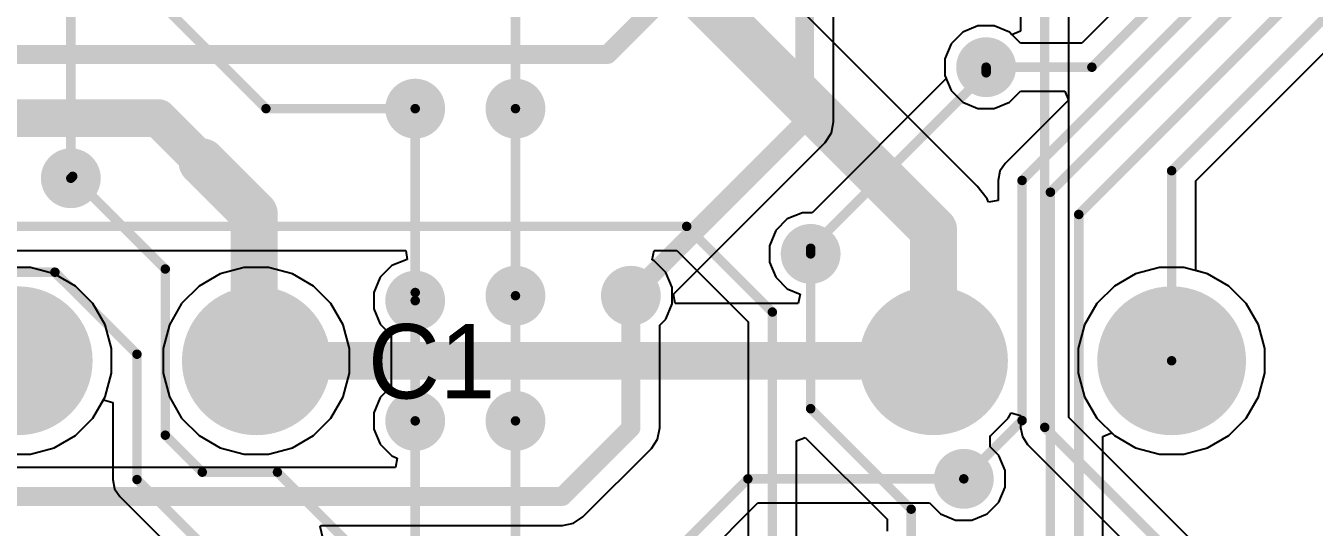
# Model space of a CAD drawing. Header units: millimetres. Extents: x 1 to 134, y -1 to 87.
# Drawn here: x 88.19 to 105.5, y 23.58 to 30.32 of the extents above; entities that cross this region are included whole.
import ezdxf

# ---------------------------------------------------------------- set-up
doc = ezdxf.new("R2010")
doc.units = ezdxf.units.MM
for name, color, linetype in [('BottomLayer', 5, 'Continuous'), ('BottomSolder', 6, 'Continuous'), ('MultiLayer', 9, 'Continuous'), ('PadHoleLayer', 156, 'Continuous'), ('TopLayer', 1, 'Continuous'), ('TopOverlay', 2, 'Continuous'), ('TopSolder', 216, 'Continuous'), ('ViaHoleLayer', 16, 'Continuous')]:
    doc.layers.add(name, color=color, linetype=linetype)

# ---------------------------------------------------------------- blocks, each defined once
blk = doc.blocks.new('1_1376430_8_1')
at = {"layer": 'BottomLayer'}
h = blk.add_hatch(color=5, dxfattribs=at)
edge = h.paths.add_edge_path()
edge.add_arc((20.55, 8.225), 1, 0, 360)
h = blk.add_hatch(color=5, dxfattribs=at)
edge = h.paths.add_edge_path()
edge.add_arc((23.75, 8.225), 1, 0, 360)
h = blk.add_hatch(color=5, dxfattribs=at)
edge = h.paths.add_edge_path()
edge.add_arc((32.85, 8.225), 1, 0, 360)
h = blk.add_hatch(color=5, dxfattribs=at)
edge = h.paths.add_edge_path()
edge.add_arc((36.05, 8.225), 1, 0, 360)
at = {"layer": 'BottomSolder'}
h = blk.add_hatch(color=6, dxfattribs=at)
edge = h.paths.add_edge_path()
edge.add_arc((20.55, 8.225), 1, 0, 360)
h = blk.add_hatch(color=6, dxfattribs=at)
edge = h.paths.add_edge_path()
edge.add_arc((23.75, 8.225), 1, 0, 360)
h = blk.add_hatch(color=6, dxfattribs=at)
edge = h.paths.add_edge_path()
edge.add_arc((32.85, 8.225), 1, 0, 360)
h = blk.add_hatch(color=6, dxfattribs=at)
edge = h.paths.add_edge_path()
edge.add_arc((36.05, 8.225), 1, 0, 360)
at = {"layer": 'MultiLayer'}
h = blk.add_hatch(color=9, dxfattribs=at)
edge = h.paths.add_edge_path()
edge.add_arc((20.55, 8.225), 1, 0, 360)
h = blk.add_hatch(color=9, dxfattribs=at)
edge = h.paths.add_edge_path()
edge.add_arc((23.75, 8.225), 1, 0, 360)
h = blk.add_hatch(color=9, dxfattribs=at)
edge = h.paths.add_edge_path()
edge.add_arc((32.85, 8.225), 1, 0, 360)
h = blk.add_hatch(color=9, dxfattribs=at)
edge = h.paths.add_edge_path()
edge.add_arc((36.05, 8.225), 1, 0, 360)
at = {"layer": 'PadHoleLayer'}
h = blk.add_hatch(color=156, dxfattribs=at)
edge = h.paths.add_edge_path()
edge.add_arc((20.55, 8.225), 0.605, 0, 360)
h = blk.add_hatch(color=156, dxfattribs=at)
edge = h.paths.add_edge_path()
edge.add_arc((23.75, 8.225), 0.605, 0, 360)
h = blk.add_hatch(color=156, dxfattribs=at)
edge = h.paths.add_edge_path()
edge.add_arc((32.85, 8.225), 0.605, 0, 360)
h = blk.add_hatch(color=156, dxfattribs=at)
edge = h.paths.add_edge_path()
edge.add_arc((36.05, 8.225), 0.605, 0, 360)
at = {"layer": 'TopLayer'}
h = blk.add_hatch(color=1, dxfattribs=at)
edge = h.paths.add_edge_path()
edge.add_arc((20.55, 8.225), 1, 0, 360)
h = blk.add_hatch(color=1, dxfattribs=at)
edge = h.paths.add_edge_path()
edge.add_arc((23.75, 8.225), 1, 0, 360)
h = blk.add_hatch(color=1, dxfattribs=at)
edge = h.paths.add_edge_path()
edge.add_arc((32.85, 8.225), 1, 0, 360)
h = blk.add_hatch(color=1, dxfattribs=at)
edge = h.paths.add_edge_path()
edge.add_arc((36.05, 8.225), 1, 0, 360)
at = {"layer": 'TopSolder'}
h = blk.add_hatch(color=216, dxfattribs=at)
edge = h.paths.add_edge_path()
edge.add_arc((20.55, 8.225), 1, 0, 360)
h = blk.add_hatch(color=216, dxfattribs=at)
edge = h.paths.add_edge_path()
edge.add_arc((23.75, 8.225), 1, 0, 360)
h = blk.add_hatch(color=216, dxfattribs=at)
edge = h.paths.add_edge_path()
edge.add_arc((32.85, 8.225), 1, 0, 360)
h = blk.add_hatch(color=216, dxfattribs=at)
edge = h.paths.add_edge_path()
edge.add_arc((36.05, 8.225), 1, 0, 360)
at = {"layer": 'TopOverlay'}
blk.add_text('C1', height=1, dxfattribs=at).set_placement((25.25, 7.718))

msp = doc.modelspace()

# ---------------------------------------------------------------- hatches: boundary and pattern name
at = {"layer": 'BottomLayer'}
h = msp.add_hatch(color=5, dxfattribs=at)
edge = h.paths.add_edge_path()
edge.add_arc((101.092, 29.767), 0.3, 0, 360)
h = msp.add_hatch(color=5, dxfattribs=at)
edge = h.paths.add_edge_path()
edge.add_arc((93.42, 29.21), 0.3, 0, 360)
h = msp.add_hatch(color=5, dxfattribs=at)
edge = h.paths.add_edge_path()
edge.add_arc((94.767, 29.21), 0.3, 0, 360)
h = msp.add_hatch(color=5, dxfattribs=at)
edge = h.paths.add_edge_path()
edge.add_arc((88.792, 28.275), 0.3, 0, 360)
h = msp.add_hatch(color=5, dxfattribs=at)
edge = h.paths.add_edge_path()
edge.add_arc((98.734, 27.258), 0.3, 0, 360)
h = msp.add_hatch(color=5, dxfattribs=at)
edge = h.paths.add_edge_path()
edge.add_arc((93.42, 26.63), 0.3, 0, 360)
h = msp.add_hatch(color=5, dxfattribs=at)
edge = h.paths.add_edge_path()
edge.add_arc((94.767, 26.696), 0.3, 0, 360)
h = msp.add_hatch(color=5, dxfattribs=at)
edge = h.paths.add_edge_path()
edge.add_arc((96.318, 26.696), 0.3, 0, 360)
h = msp.add_hatch(color=5, dxfattribs=at)
edge = h.paths.add_edge_path()
edge.add_arc((93.42, 25.014), 0.3, 0, 360)
h = msp.add_hatch(color=5, dxfattribs=at)
edge = h.paths.add_edge_path()
edge.add_arc((94.767, 25.014), 0.3, 0, 360)
h = msp.add_hatch(color=5, dxfattribs=at)
edge = h.paths.add_edge_path()
edge.add_arc((100.792, 24.235), 0.3, 0, 360)
at = {"layer": 'BottomSolder'}
h = msp.add_hatch(color=6, dxfattribs=at)
edge = h.paths.add_edge_path()
edge.add_arc((101.092, 29.767), 0.402, 0, 360)
h = msp.add_hatch(color=6, dxfattribs=at)
edge = h.paths.add_edge_path()
edge.add_arc((93.42, 29.21), 0.402, 0, 360)
h = msp.add_hatch(color=6, dxfattribs=at)
edge = h.paths.add_edge_path()
edge.add_arc((94.767, 29.21), 0.402, 0, 360)
h = msp.add_hatch(color=6, dxfattribs=at)
edge = h.paths.add_edge_path()
edge.add_arc((88.792, 28.275), 0.402, 0, 360)
h = msp.add_hatch(color=6, dxfattribs=at)
edge = h.paths.add_edge_path()
edge.add_arc((98.734, 27.258), 0.402, 0, 360)
h = msp.add_hatch(color=6, dxfattribs=at)
edge = h.paths.add_edge_path()
edge.add_arc((93.42, 26.63), 0.402, 0, 360)
h = msp.add_hatch(color=6, dxfattribs=at)
edge = h.paths.add_edge_path()
edge.add_arc((94.767, 26.696), 0.402, 0, 360)
h = msp.add_hatch(color=6, dxfattribs=at)
edge = h.paths.add_edge_path()
edge.add_arc((96.318, 26.696), 0.402, 0, 360)
h = msp.add_hatch(color=6, dxfattribs=at)
edge = h.paths.add_edge_path()
edge.add_arc((93.42, 25.014), 0.402, 0, 360)
h = msp.add_hatch(color=6, dxfattribs=at)
edge = h.paths.add_edge_path()
edge.add_arc((94.767, 25.014), 0.402, 0, 360)
h = msp.add_hatch(color=6, dxfattribs=at)
edge = h.paths.add_edge_path()
edge.add_arc((100.792, 24.235), 0.402, 0, 360)
at = {"layer": 'TopLayer'}
h = msp.add_hatch(color=1, dxfattribs=at)
edge = h.paths.add_edge_path()
edge.add_arc((101.092, 29.767), 0.3, 0, 360)
h = msp.add_hatch(color=1, dxfattribs=at)
edge = h.paths.add_edge_path()
edge.add_arc((93.42, 29.21), 0.3, 0, 360)
h = msp.add_hatch(color=1, dxfattribs=at)
edge = h.paths.add_edge_path()
edge.add_arc((94.767, 29.21), 0.3, 0, 360)
h = msp.add_hatch(color=1, dxfattribs=at)
edge = h.paths.add_edge_path()
edge.add_arc((88.792, 28.275), 0.3, 0, 360)
h = msp.add_hatch(color=1, dxfattribs=at)
edge = h.paths.add_edge_path()
edge.add_arc((98.734, 27.258), 0.3, 0, 360)
h = msp.add_hatch(color=1, dxfattribs=at)
edge = h.paths.add_edge_path()
edge.add_arc((93.42, 26.63), 0.3, 0, 360)
h = msp.add_hatch(color=1, dxfattribs=at)
edge = h.paths.add_edge_path()
edge.add_arc((94.767, 26.696), 0.3, 0, 360)
h = msp.add_hatch(color=1, dxfattribs=at)
edge = h.paths.add_edge_path()
edge.add_arc((96.318, 26.696), 0.3, 0, 360)
h = msp.add_hatch(color=1, dxfattribs=at)
edge = h.paths.add_edge_path()
edge.add_arc((93.42, 25.014), 0.3, 0, 360)
h = msp.add_hatch(color=1, dxfattribs=at)
edge = h.paths.add_edge_path()
edge.add_arc((94.767, 25.014), 0.3, 0, 360)
h = msp.add_hatch(color=1, dxfattribs=at)
edge = h.paths.add_edge_path()
edge.add_arc((100.792, 24.235), 0.3, 0, 360)
at = {"layer": 'TopSolder'}
h = msp.add_hatch(color=216, dxfattribs=at)
edge = h.paths.add_edge_path()
edge.add_arc((101.092, 29.767), 0.402, 0, 360)
h = msp.add_hatch(color=216, dxfattribs=at)
edge = h.paths.add_edge_path()
edge.add_arc((93.42, 29.21), 0.402, 0, 360)
h = msp.add_hatch(color=216, dxfattribs=at)
edge = h.paths.add_edge_path()
edge.add_arc((94.767, 29.21), 0.402, 0, 360)
h = msp.add_hatch(color=216, dxfattribs=at)
edge = h.paths.add_edge_path()
edge.add_arc((88.792, 28.275), 0.402, 0, 360)
h = msp.add_hatch(color=216, dxfattribs=at)
edge = h.paths.add_edge_path()
edge.add_arc((98.734, 27.258), 0.402, 0, 360)
h = msp.add_hatch(color=216, dxfattribs=at)
edge = h.paths.add_edge_path()
edge.add_arc((93.42, 26.63), 0.402, 0, 360)
h = msp.add_hatch(color=216, dxfattribs=at)
edge = h.paths.add_edge_path()
edge.add_arc((94.767, 26.696), 0.402, 0, 360)
h = msp.add_hatch(color=216, dxfattribs=at)
edge = h.paths.add_edge_path()
edge.add_arc((96.318, 26.696), 0.402, 0, 360)
h = msp.add_hatch(color=216, dxfattribs=at)
edge = h.paths.add_edge_path()
edge.add_arc((93.42, 25.014), 0.402, 0, 360)
h = msp.add_hatch(color=216, dxfattribs=at)
edge = h.paths.add_edge_path()
edge.add_arc((94.767, 25.014), 0.402, 0, 360)
h = msp.add_hatch(color=216, dxfattribs=at)
edge = h.paths.add_edge_path()
edge.add_arc((100.792, 24.235), 0.402, 0, 360)
at = {"layer": 'ViaHoleLayer'}
h = msp.add_hatch(color=16, dxfattribs=at)
edge = h.paths.add_edge_path()
edge.add_arc((101.092, 29.767), 0.15, 0, 360)
h = msp.add_hatch(color=16, dxfattribs=at)
edge = h.paths.add_edge_path()
edge.add_arc((93.42, 29.21), 0.15, 0, 360)
h = msp.add_hatch(color=16, dxfattribs=at)
edge = h.paths.add_edge_path()
edge.add_arc((94.767, 29.21), 0.15, 0, 360)
h = msp.add_hatch(color=16, dxfattribs=at)
edge = h.paths.add_edge_path()
edge.add_arc((88.792, 28.275), 0.15, 0, 360)
h = msp.add_hatch(color=16, dxfattribs=at)
edge = h.paths.add_edge_path()
edge.add_arc((98.734, 27.258), 0.15, 0, 360)
h = msp.add_hatch(color=16, dxfattribs=at)
edge = h.paths.add_edge_path()
edge.add_arc((94.767, 26.696), 0.15, 0, 360)
h = msp.add_hatch(color=16, dxfattribs=at)
edge = h.paths.add_edge_path()
edge.add_arc((96.318, 26.696), 0.15, 0, 360)
h = msp.add_hatch(color=16, dxfattribs=at)
edge = h.paths.add_edge_path()
edge.add_arc((93.42, 26.63), 0.15, 0, 360)
h = msp.add_hatch(color=16, dxfattribs=at)
edge = h.paths.add_edge_path()
edge.add_arc((93.42, 25.014), 0.15, 0, 360)
h = msp.add_hatch(color=16, dxfattribs=at)
edge = h.paths.add_edge_path()
edge.add_arc((94.767, 25.014), 0.15, 0, 360)
h = msp.add_hatch(color=16, dxfattribs=at)
edge = h.paths.add_edge_path()
edge.add_arc((100.792, 24.235), 0.15, 0, 360)

# ---------------------------------------------------------------- linework, layer by layer
at = {"layer": 'BottomLayer'}
for p, q in [((99.042, 29.032), (99.042, 39.014)), ((101.556, 30.782), (101.556, 30.253)), ((102.203, 25.061), (102.203, 30.782)), ((100.982, 30.321), (100.778, 30.237)), ((101.202, 30.321), (100.982, 30.321)), ((101.406, 30.237), (101.202, 30.321)), ((100.778, 30.237), (100.622, 30.081)), ((101.438, 30.204), (101.406, 30.237)), ((101.556, 30.253), (101.438, 30.204)), ((100.622, 30.081), (100.538, 29.878)), ((100.538, 29.878), (100.538, 29.657)), ((100.556, 29.614), (98.754, 27.812)), ((100.538, 29.657), (100.556, 29.614)), ((99.012, 28.883), (99.042, 29.032)), ((96.889, 26.718), (98.928, 28.757)), ((98.928, 28.757), (99.012, 28.883)), ((98.42, 27.728), (98.264, 27.572)), ((98.624, 27.812), (98.42, 27.728)), ((98.754, 27.812), (98.624, 27.812)), ((98.264, 27.572), (98.18, 27.368)), ((98.18, 27.368), (98.18, 27.148)), ((98.18, 27.148), (98.264, 26.944)), ((103.42, 27.076), (103.101, 26.991)), ((103.75, 27.076), (103.42, 27.076)), ((104.069, 26.991), (103.75, 27.076)), ((98.264, 26.944), (98.42, 26.788)), ((103.101, 26.991), (102.815, 26.825)), ((104.355, 26.825), (104.069, 26.991)), ((96.912, 26.591), (96.889, 26.718)), ((98.42, 26.788), (98.591, 26.718)), ((98.591, 26.718), (98.566, 26.591)), ((102.815, 26.825), (102.581, 26.592)), ((104.588, 26.592), (104.355, 26.825)), ((98.566, 26.591), (96.912, 26.591)), ((102.581, 26.592), (102.416, 26.306)), ((104.753, 26.306), (104.588, 26.592)), ((102.416, 26.306), (102.331, 25.987)), ((104.839, 25.987), (104.753, 26.306)), ((102.331, 25.987), (102.331, 25.657)), ((104.839, 25.657), (104.839, 25.987)), ((102.331, 25.657), (102.416, 25.338)), ((104.753, 25.338), (104.839, 25.657)), ((89.088, 25.052), (89.23, 25.297)), ((89.23, 25.297), (89.357, 25.263)), ((102.416, 25.338), (102.581, 25.052)), ((104.588, 25.052), (104.753, 25.338)), ((89.357, 25.263), (89.357, 24.226)), ((101.388, 25.052), (101.429, 25.122)), ((101.429, 25.122), (101.556, 25.088)), ((88.855, 24.819), (89.088, 25.052)), ((101.155, 24.819), (101.388, 25.052)), ((101.556, 25.088), (101.556, 24.927)), ((103.857, 23.408), (102.203, 25.061)), ((102.581, 25.052), (102.815, 24.819)), ((104.355, 24.819), (104.588, 25.052)), ((88.569, 24.653), (88.855, 24.819)), ((101.145, 24.666), (101.148, 24.815)), ((101.148, 24.815), (101.155, 24.819)), ((101.556, 24.927), (101.58, 24.803)), ((101.58, 24.803), (101.65, 24.698)), ((102.815, 24.819), (103.101, 24.653)), ((104.069, 24.653), (104.355, 24.819)), ((88.25, 24.568), (88.569, 24.653)), ((101.262, 24.549), (101.145, 24.666)), ((101.65, 24.698), (103.399, 22.95)), ((103.101, 24.653), (103.42, 24.568)), ((103.75, 24.568), (104.069, 24.653)), ((87.92, 24.568), (88.25, 24.568)), ((101.346, 24.346), (101.262, 24.549)), ((103.42, 24.568), (103.75, 24.568)), ((101.346, 24.125), (101.346, 24.346)), ((89.357, 24.226), (89.381, 24.102)), ((89.381, 24.102), (89.452, 23.997)), ((101.262, 23.922), (101.346, 24.125)), ((89.452, 23.997), (90.499, 22.95)), ((97.301, 23.188), (98.025, 23.912)), ((98.025, 23.912), (100.332, 23.912)), ((100.332, 23.912), (100.478, 23.766)), ((101.106, 23.766), (101.262, 23.922)), ((100.478, 23.766), (100.682, 23.681)), ((100.902, 23.681), (101.106, 23.766)), ((100.682, 23.681), (100.902, 23.681))]:
    msp.add_line(p, q, dxfattribs=at)
for points, const_width in [([(98.654, 29.032), (98.654, 39.014)], 0.254), ([(96.004, 29.938), (97.82, 31.753)], 0.254), ([(101.879, 24.927), (101.879, 31.242)], 0.127), ([(84.713, 29.938), (96.004, 29.938)], 0.254), ([(101.092, 29.692), (101.092, 29.767)], 0.127), ([(98.734, 27.334), (101.092, 29.692)], 0.127), ([(76.302, 29.083), (89.967, 29.083)], 0.508), ([(89.967, 29.083), (90.558, 28.492)], 0.508), ([(93.42, 26.739), (93.42, 29.21)], 0.127), ([(94.767, 26.696), (94.767, 29.21)], 0.127), ([(96.318, 26.696), (98.654, 29.032)], 0.254), ([(90.558, 28.492), (91.256, 27.794)], 0.635), ([(88.792, 28.275), (88.817, 28.3)], 0.127), ([(88.817, 28.3), (90.061, 27.055)], 0.127), ([(91.256, 25.851), (91.256, 27.794)], 0.635), ([(98.734, 27.258), (98.734, 27.334)], 0.127), ([(87.568, 27.012), (88.578, 27.012)], 0.127), ([(88.578, 27.012), (89.68, 25.91)], 0.127), ([(90.061, 27.055), (90.061, 27.055)], 0.127), ([(90.061, 24.822), (90.061, 27.055)], 0.127), ([(89.68, 24.226), (89.68, 25.91)], 0.127), ([(91.256, 25.851), (91.285, 25.822)], 0.508), ([(91.285, 25.822), (100.385, 25.822)], 0.508), ([(93.42, 22.613), (93.42, 25.014)], 0.127), ([(94.767, 21.969), (94.767, 25.014)], 0.127), ([(101.879, 24.927), (104.485, 22.322)], 0.127), ([(90.061, 24.822), (90.558, 24.325)], 0.127), ([(89.68, 24.226), (91.585, 22.322)], 0.127), ([(90.558, 24.325), (91.568, 24.325)], 0.127), ([(91.568, 24.325), (93.078, 22.816)], 0.127), ([(96.977, 23.322), (97.891, 24.235)], 0.127), ([(97.891, 24.235), (100.792, 24.235)], 0.127)]:
    msp.add_lwpolyline(points, dxfattribs=dict(at, const_width=const_width))
for points, const_width in [([(95.941, 29.938, 1), (96.068, 29.938, 1)], 0.127), ([(95.941, 29.938, 1), (96.068, 29.938, 1)], 0.127), ([(101.06, 29.767, 1), (101.124, 29.767, 1)], 0.0635), ([(101.06, 29.692, 1), (101.124, 29.692, 1)], 0.0635), ([(101.06, 29.692, 1), (101.124, 29.692, 1)], 0.0635), ([(89.84, 29.083, 1), (90.094, 29.083, 1)], 0.254), ([(89.84, 29.083, 1), (90.094, 29.083, 1)], 0.254), ([(93.388, 29.21, 1), (93.452, 29.21, 1)], 0.0635), ([(94.736, 29.21, 1), (94.799, 29.21, 1)], 0.0635), ([(98.59, 29.032, 1), (98.717, 29.032, 1)], 0.127), ([(98.59, 29.032, 1), (98.717, 29.032, 1)], 0.127), ([(90.399, 28.492, 1), (90.717, 28.492, 1)], 0.318), ([(90.431, 28.492, 1), (90.685, 28.492, 1)], 0.254), ([(88.76, 28.275, 1), (88.824, 28.275, 1)], 0.0635), ([(88.785, 28.3, 1), (88.849, 28.3, 1)], 0.0635), ([(88.785, 28.3, 1), (88.849, 28.3, 1)], 0.0635), ([(91.097, 27.794, 1), (91.414, 27.794, 1)], 0.318), ([(91.097, 27.794, 1), (91.414, 27.794, 1)], 0.318), ([(98.702, 27.334, 1), (98.766, 27.334, 1)], 0.0635), ([(98.702, 27.334, 1), (98.766, 27.334, 1)], 0.0635), ([(98.702, 27.258, 1), (98.766, 27.258, 1)], 0.0635), ([(88.546, 27.012, 1), (88.61, 27.012, 1)], 0.0635), ([(88.546, 27.012, 1), (88.61, 27.012, 1)], 0.0635), ([(90.03, 27.055, 1), (90.093, 27.055, 1)], 0.0635), ([(90.03, 27.055, 1), (90.093, 27.055, 1)], 0.0635), ([(90.03, 27.055, 1), (90.093, 27.055, 1)], 0.0635), ([(90.03, 27.055, 1), (90.093, 27.055, 1)], 0.0635), ([(93.388, 26.739, 1), (93.452, 26.739, 1)], 0.0635), ([(94.736, 26.696, 1), (94.799, 26.696, 1)], 0.0635), ([(96.255, 26.696, 1), (96.382, 26.696, 1)], 0.127), ([(91.097, 25.851, 1), (91.414, 25.851, 1)], 0.318), ([(89.649, 25.91, 1), (89.712, 25.91, 1)], 0.0635), ([(89.649, 25.91, 1), (89.712, 25.91, 1)], 0.0635), ([(91.129, 25.851, 1), (91.383, 25.851, 1)], 0.254), ([(91.158, 25.822, 1), (91.412, 25.822, 1)], 0.254), ([(91.158, 25.822, 1), (91.412, 25.822, 1)], 0.254), ([(100.258, 25.822, 1), (100.512, 25.822, 1)], 0.254), ([(93.388, 25.014, 1), (93.452, 25.014, 1)], 0.0635), ([(94.736, 25.014, 1), (94.799, 25.014, 1)], 0.0635), ([(101.848, 24.927, 1), (101.911, 24.927, 1)], 0.0635), ([(101.848, 24.927, 1), (101.911, 24.927, 1)], 0.0635), ([(90.03, 24.822, 1), (90.093, 24.822, 1)], 0.0635), ([(90.03, 24.822, 1), (90.093, 24.822, 1)], 0.0635), ([(89.649, 24.226, 1), (89.712, 24.226, 1)], 0.0635), ([(89.649, 24.226, 1), (89.712, 24.226, 1)], 0.0635), ([(90.526, 24.325, 1), (90.59, 24.325, 1)], 0.0635), ([(90.526, 24.325, 1), (90.59, 24.325, 1)], 0.0635), ([(91.537, 24.325, 1), (91.6, 24.325, 1)], 0.0635), ([(91.537, 24.325, 1), (91.6, 24.325, 1)], 0.0635), ([(97.859, 24.235, 1), (97.922, 24.235, 1)], 0.0635), ([(97.859, 24.235, 1), (97.922, 24.235, 1)], 0.0635), ([(100.76, 24.235, 1), (100.824, 24.235, 1)], 0.0635)]:
    msp.add_lwpolyline(points, format="xyb", close=True, dxfattribs=dict(at, const_width=const_width))
at = {"layer": 'TopLayer'}
for p, q in [((103.908, 28.241), (111.04, 35.372)), ((100.973, 28.169), (97.779, 31.364)), ((103.089, 30.801), (102.379, 30.091)), ((100.982, 30.321), (100.778, 30.237)), ((101.202, 30.321), (100.982, 30.321)), ((101.406, 30.237), (101.202, 30.321)), ((100.778, 30.237), (100.622, 30.081)), ((101.552, 30.091), (101.406, 30.237)), ((100.622, 30.081), (100.538, 29.878)), ((102.379, 30.091), (101.552, 30.091)), ((100.538, 29.878), (100.538, 29.657)), ((100.538, 29.657), (100.622, 29.454)), ((100.622, 29.454), (100.778, 29.298)), ((101.406, 29.298), (101.552, 29.444)), ((101.552, 29.444), (102.15, 29.444)), ((102.15, 29.444), (102.199, 29.326)), ((100.778, 29.298), (100.982, 29.213)), ((101.202, 29.213), (101.406, 29.298)), ((102.199, 29.326), (101.346, 28.474)), ((100.982, 29.213), (101.202, 29.213)), ((101.346, 28.474), (101.276, 28.369)), ((101.276, 28.369), (101.252, 28.245)), ((101.252, 28.245), (101.252, 27.977)), ((103.908, 27.033), (103.908, 28.241)), ((101.106, 27.997), (100.973, 28.169)), ((101.125, 27.952), (101.106, 27.997)), ((101.252, 27.977), (101.125, 27.952)), ((82.836, 27.305), (93.295, 27.305)), ((93.31, 27.184), (93.106, 27.1)), ((93.295, 27.305), (93.31, 27.184)), ((96.604, 27.178), (96.629, 27.305)), ((96.629, 27.305), (96.934, 27.305)), ((96.934, 27.305), (97.896, 26.343)), ((88.25, 27.076), (87.92, 27.076)), ((88.569, 26.991), (88.25, 27.076)), ((91.12, 27.076), (90.801, 26.991)), ((91.45, 27.076), (91.12, 27.076)), ((91.769, 26.991), (91.45, 27.076)), ((93.106, 27.1), (92.95, 26.944)), ((96.632, 27.166), (96.604, 27.178)), ((96.788, 27.01), (96.632, 27.166)), ((104.069, 26.991), (103.908, 27.033)), ((88.855, 26.825), (88.569, 26.991)), ((90.801, 26.991), (90.515, 26.825)), ((92.055, 26.825), (91.769, 26.991)), ((92.95, 26.944), (92.866, 26.74)), ((96.872, 26.807), (96.788, 27.01)), ((104.355, 26.825), (104.069, 26.991)), ((89.088, 26.592), (88.855, 26.825)), ((90.515, 26.825), (90.281, 26.592)), ((92.288, 26.592), (92.055, 26.825)), ((92.866, 26.74), (92.866, 26.52)), ((96.872, 26.586), (96.872, 26.807)), ((104.588, 26.592), (104.355, 26.825)), ((89.253, 26.306), (89.088, 26.592)), ((90.281, 26.592), (90.116, 26.306)), ((92.453, 26.306), (92.288, 26.592)), ((92.866, 26.52), (92.95, 26.316)), ((96.788, 26.383), (96.872, 26.586)), ((104.753, 26.306), (104.588, 26.592)), ((96.707, 26.301), (96.788, 26.383)), ((97.896, 26.343), (97.896, 14.379)), ((89.339, 25.987), (89.253, 26.306)), ((90.116, 26.306), (90.031, 25.987)), ((92.539, 25.987), (92.453, 26.306)), ((92.95, 26.316), (93.096, 26.17)), ((93.096, 26.17), (93.096, 25.474)), ((96.707, 24.919), (96.707, 26.301)), ((104.839, 25.987), (104.753, 26.306)), ((89.339, 25.657), (89.339, 25.987)), ((90.031, 25.987), (90.031, 25.657)), ((92.539, 25.657), (92.539, 25.987)), ((104.839, 25.657), (104.839, 25.987)), ((89.253, 25.338), (89.339, 25.657)), ((90.031, 25.657), (90.116, 25.338)), ((92.453, 25.338), (92.539, 25.657)), ((104.753, 25.338), (104.839, 25.657)), ((93.096, 25.474), (92.95, 25.328)), ((89.088, 25.052), (89.253, 25.338)), ((90.116, 25.338), (90.281, 25.052)), ((92.288, 25.052), (92.453, 25.338)), ((92.95, 25.328), (92.866, 25.124)), ((104.588, 25.052), (104.753, 25.338)), ((92.866, 25.124), (92.866, 24.904)), ((88.855, 24.819), (89.088, 25.052)), ((90.281, 25.052), (90.515, 24.819)), ((92.055, 24.819), (92.288, 25.052)), ((104.355, 24.819), (104.588, 25.052)), ((88.569, 24.653), (88.855, 24.819)), ((90.515, 24.819), (90.801, 24.653)), ((91.769, 24.653), (92.055, 24.819)), ((92.866, 24.904), (92.95, 24.7)), ((96.593, 24.644), (96.677, 24.77)), ((96.677, 24.77), (96.707, 24.919)), ((98.543, 24.745), (98.66, 24.793)), ((98.66, 24.793), (99.761, 23.693)), ((102.661, 24.806), (102.778, 24.855)), ((102.661, 22.019), (102.661, 24.806)), ((102.778, 24.855), (102.815, 24.819)), ((102.815, 24.819), (103.101, 24.653)), ((104.069, 24.653), (104.355, 24.819)), ((88.25, 24.568), (88.569, 24.653)), ((90.801, 24.653), (91.12, 24.568)), ((91.45, 24.568), (91.769, 24.653)), ((92.95, 24.7), (93.106, 24.544)), ((95.673, 23.724), (96.593, 24.644)), ((98.543, 14.514), (98.543, 24.745)), ((103.101, 24.653), (103.42, 24.568)), ((103.75, 24.568), (104.069, 24.653)), ((87.92, 24.568), (88.25, 24.568)), ((91.12, 24.568), (91.45, 24.568)), ((93.106, 24.544), (93.179, 24.514)), ((93.179, 24.514), (93.153, 24.387)), ((103.42, 24.568), (103.75, 24.568)), ((93.153, 24.387), (81.687, 24.387)), ((95.547, 23.64), (95.673, 23.724)), ((92.141, 23.594), (92.151, 23.61)), ((92.183, 23.425), (92.141, 23.594)), ((92.151, 23.61), (95.398, 23.61)), ((95.398, 23.61), (95.547, 23.64)), ((99.761, 23.693), (99.761, 23.533))]:
    msp.add_line(p, q, dxfattribs=at)
for points, const_width in [([(103.585, 28.375), (111.053, 35.843)], 0.127), ([(102.337, 27.788), (110.189, 35.64)], 0.127), ([(101.956, 28.087), (108.919, 35.05)], 0.127), ([(101.575, 28.245), (107.954, 34.624)], 0.127), ([(102.513, 29.767), (107.116, 34.37)], 0.127), ([(88.792, 28.275), (88.792, 32.569)], 0.127), ([(94.767, 29.21), (94.767, 32.309)], 0.127), ([(96.946, 31.019), (100.385, 27.58)], 0.635), ([(89.967, 30.658), (91.415, 29.21)], 0.127), ([(101.092, 29.767), (102.513, 29.767)], 0.127), ([(91.415, 29.21), (93.42, 29.21)], 0.127), ([(103.585, 25.822), (103.585, 28.375)], 0.127), ([(101.575, 25.019), (101.575, 28.245)], 0.127), ([(101.956, 22.51), (101.956, 28.087)], 0.127), ([(100.385, 25.822), (100.385, 27.58)], 0.635), ([(102.337, 20.874), (102.337, 27.788)], 0.127), ([(82.836, 27.628), (97.068, 27.628)], 0.127), ([(97.068, 27.628), (98.219, 26.477)], 0.127), ([(98.734, 25.178), (98.734, 27.258)], 0.127), ([(93.42, 25.014), (93.42, 26.63)], 0.127), ([(94.767, 25.014), (94.767, 26.696)], 0.127), ([(96.318, 24.919), (96.318, 26.696)], 0.254), ([(98.219, 14.379), (98.219, 26.477)], 0.127), ([(98.734, 25.178), (100.085, 23.827)], 0.127), ([(95.398, 23.999), (96.318, 24.919)], 0.254), ([(100.792, 24.235), (101.575, 25.019)], 0.127), ([(81.292, 23.999), (95.398, 23.999)], 0.254), ([(100.085, 22.322), (100.085, 23.827)], 0.127)]:
    msp.add_lwpolyline(points, dxfattribs=dict(at, const_width=const_width))
for points, const_width in [([(101.06, 29.767, 1), (101.124, 29.767, 1)], 0.0635), ([(102.481, 29.767, 1), (102.545, 29.767, 1)], 0.0635), ([(102.481, 29.767, 1), (102.545, 29.767, 1)], 0.0635), ([(91.383, 29.21, 1), (91.446, 29.21, 1)], 0.0635), ([(91.383, 29.21, 1), (91.446, 29.21, 1)], 0.0635), ([(93.388, 29.21, 1), (93.452, 29.21, 1)], 0.0635), ([(94.736, 29.21, 1), (94.799, 29.21, 1)], 0.0635), ([(103.553, 28.375, 1), (103.616, 28.375, 1)], 0.0635), ([(103.553, 28.375, 1), (103.616, 28.375, 1)], 0.0635), ([(88.76, 28.275, 1), (88.824, 28.275, 1)], 0.0635), ([(101.543, 28.245, 1), (101.607, 28.245, 1)], 0.0635), ([(101.543, 28.245, 1), (101.607, 28.245, 1)], 0.0635), ([(101.924, 28.087, 1), (101.988, 28.087, 1)], 0.0635), ([(101.924, 28.087, 1), (101.988, 28.087, 1)], 0.0635), ([(100.226, 27.58, 1), (100.543, 27.58, 1)], 0.318), ([(100.226, 27.58, 1), (100.543, 27.58, 1)], 0.318), ([(102.305, 27.788, 1), (102.369, 27.788, 1)], 0.0635), ([(102.305, 27.788, 1), (102.369, 27.788, 1)], 0.0635), ([(97.036, 27.628, 1), (97.1, 27.628, 1)], 0.0635), ([(97.036, 27.628, 1), (97.1, 27.628, 1)], 0.0635), ([(98.702, 27.258, 1), (98.766, 27.258, 1)], 0.0635), ([(93.388, 26.63, 1), (93.452, 26.63, 1)], 0.0635), ([(94.736, 26.696, 1), (94.799, 26.696, 1)], 0.0635), ([(96.255, 26.696, 1), (96.382, 26.696, 1)], 0.127), ([(98.188, 26.477, 1), (98.251, 26.477, 1)], 0.0635), ([(98.188, 26.477, 1), (98.251, 26.477, 1)], 0.0635), ([(100.226, 25.822, 1), (100.543, 25.822, 1)], 0.318), ([(103.553, 25.822, 1), (103.616, 25.822, 1)], 0.0635), ([(98.702, 25.178, 1), (98.766, 25.178, 1)], 0.0635), ([(98.702, 25.178, 1), (98.766, 25.178, 1)], 0.0635), ([(93.388, 25.014, 1), (93.452, 25.014, 1)], 0.0635), ([(94.736, 25.014, 1), (94.799, 25.014, 1)], 0.0635), ([(96.255, 24.919, 1), (96.382, 24.919, 1)], 0.127), ([(96.255, 24.919, 1), (96.382, 24.919, 1)], 0.127), ([(101.543, 25.019, 1), (101.607, 25.019, 1)], 0.0635), ([(101.543, 25.019, 1), (101.607, 25.019, 1)], 0.0635), ([(100.76, 24.235, 1), (100.824, 24.235, 1)], 0.0635), ([(95.335, 23.999, 1), (95.462, 23.999, 1)], 0.127), ([(95.335, 23.999, 1), (95.462, 23.999, 1)], 0.127), ([(100.053, 23.827, 1), (100.116, 23.827, 1)], 0.0635), ([(100.053, 23.827, 1), (100.116, 23.827, 1)], 0.0635)]:
    msp.add_lwpolyline(points, format="xyb", close=True, dxfattribs=dict(at, const_width=const_width))

# ---------------------------------------------------------------- block references
msp.add_blockref('1_1376430_8_1', (67.535, 17.597))

doc.saveas('drawing.dxf')
